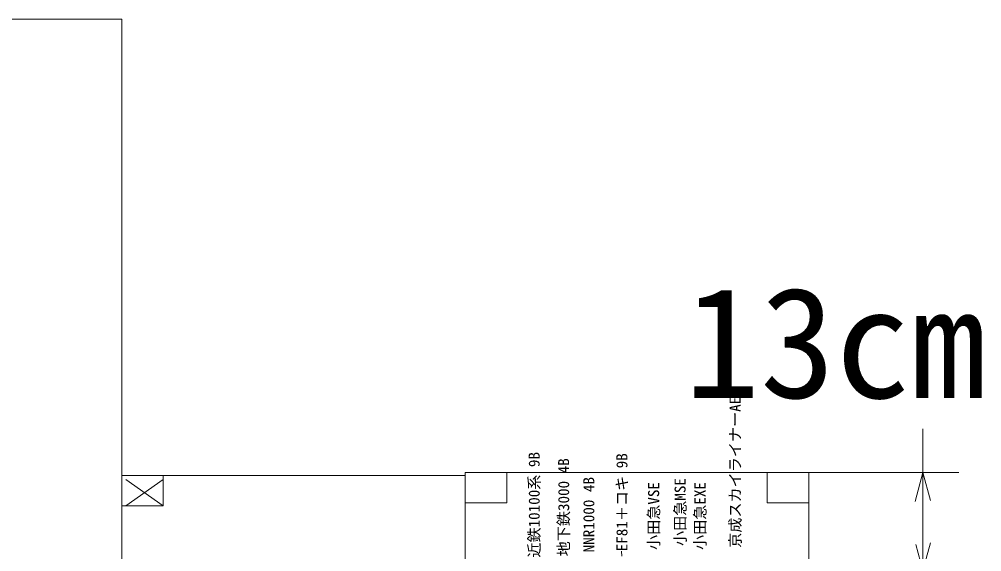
# Model space of a CAD drawing. Units: millimetres, scale not verified. Extents: x -3071 to 7470, y -7531 to 4357.
# Drawn here: x 4076 to 5351, y 840 to 1545 of the extents above; entities that cross this region are included whole.
import ezdxf
from ezdxf.enums import TextEntityAlignment as Align

# ---------------------------------------------------------------- set-up
doc = ezdxf.new("R2010")
doc.units = ezdxf.units.MM
doc.header["$LTSCALE"] = 8
doc.linetypes.add('DASHED1', pattern=[1.8, 1.2, -0.6])
doc.layers.add('0-2', color=3, linetype='Continuous', lineweight=9)
doc.layers.add('0-7', color=4, linetype='Continuous', lineweight=9)
doc.styles.add('ＭＳ ゴシック', font='')
doc.styles.get('ＭＳ ゴシック').set_extended_font_data('MS Gothic')

# ---------------------------------------------------------------- blocks, each defined once
blk = doc.blocks.new('2人掛け机共通(1)')
at = {"layer": '0-7'}
for p, q in [((0, 55), (40, 55)), ((40, 55), (40, 0))]:
    blk.add_line(p, q, dxfattribs=at)
at = {"layer": '0-7', "color": 6}
blk.add_lwpolyline([(0, 0), (1204, 0), (1204, 455), (0, 455)], close=True, dxfattribs=at)
at = {"layer": '0-7'}
blk.add_lwpolyline([(40, 455), (40, 400), (0, 400)], dxfattribs=at)
blk = doc.blocks.new('3人掛け机')
at = {"layer": '0-7', "color": 1}
for p, q in [((40, 400), (5.5, 449.5)), ((40, 449.5), (5.5, 400)), ((1764, 400), (1798.5, 449.5)), ((1798.5, 400), (1764, 449.5))]:
    blk.add_line(p, q, dxfattribs=at)
at = {"layer": '0-7'}
for p, q in [((40, 455), (40, 400)), ((1764, 400), (1764, 455)), ((40, 400), (0, 400)), ((1804, 400), (1764, 400))]:
    blk.add_line(p, q, dxfattribs=at)
at = {"layer": '0-7', "color": 6}
blk.add_lwpolyline([(0, 0), (1804, 0), (1804, 455), (0, 455)], close=True, dxfattribs=at)
blk = doc.blocks.new('2人掛け机共通')
at = {"layer": '0-7'}
for p, q in [((1164, 400), (1164, 455)), ((1204, 400), (1164, 400))]:
    blk.add_line(p, q, dxfattribs=at)
at = {"layer": '0-7', "color": 6}
blk.add_lwpolyline([(0, 0), (1204, 0), (1204, 455), (0, 455)], close=True, dxfattribs=at)
at = {"layer": '0-7'}
blk.add_lwpolyline([(40, 455), (40, 400), (0, 400)], dxfattribs=at)

msp = doc.modelspace()

# ---------------------------------------------------------------- linework, layer by layer
at = {"layer": '0-2', "color": 5, "linetype": 'DASHED1'}
msp.add_line((4889.202, 647.651), (4873.418, 840.564), dxfattribs=at)
at = {"layer": '0-7'}
for p, q in [((5272.815, 1002.815), (5272.815, 754.487)), ((5121.481, 944.926), (5320.161, 944.926)), ((5272.815, 944.926), (5262.513, 906.478)), ((5272.815, 944.926), (5282.73, 907.923)), ((5272.815, 814.926), (5263.515, 849.633)), ((5272.815, 814.926), (5282.691, 851.783))]:
    msp.add_line(p, q, dxfattribs=at)

# ---------------------------------------------------------------- block references
for name, p, rotation in [('2人掛け机共通', (4211.481, 340.926), 90), ('2人掛け机共通(1)', (4666.481, 944.926), 270), ('3人掛け机', (4666.481, -863.074), 90)]:
    msp.add_blockref(name, p, dxfattribs=dict(at, rotation=rotation))

# ---------------------------------------------------------------- texts
at = {"layer": '0-2', "style": 'ＭＳ ゴシック'}
for s, p in [('京成スカイライナーAE', (5035.707, 845.208)), ('近鉄10100系 9B', (4769.456, 832.202)), ('EF81＋コキ 9B', (4885.695, 840.564)), ('地下鉄3000 4B', (4808.529, 833.9)), ('NNR1000 4B', (4841.851, 839.161)), ('小田急VSE', (4927.785, 842.318)), ('小田急MSE', (4962.86, 847.579)), ('小田急EXE', (4989.166, 842.318))]:
    msp.add_text(s, height=14.66, rotation=90, dxfattribs=at).set_placement(p, align=Align.BOTTOM_LEFT)
at = {"layer": '0-7', "style": 'ＭＳ ゴシック'}
msp.add_text('13cm', height=146.6, dxfattribs=at).set_placement((4957.18, 999.602), align=Align.BOTTOM_LEFT)

doc.saveas('drawing.dxf')
